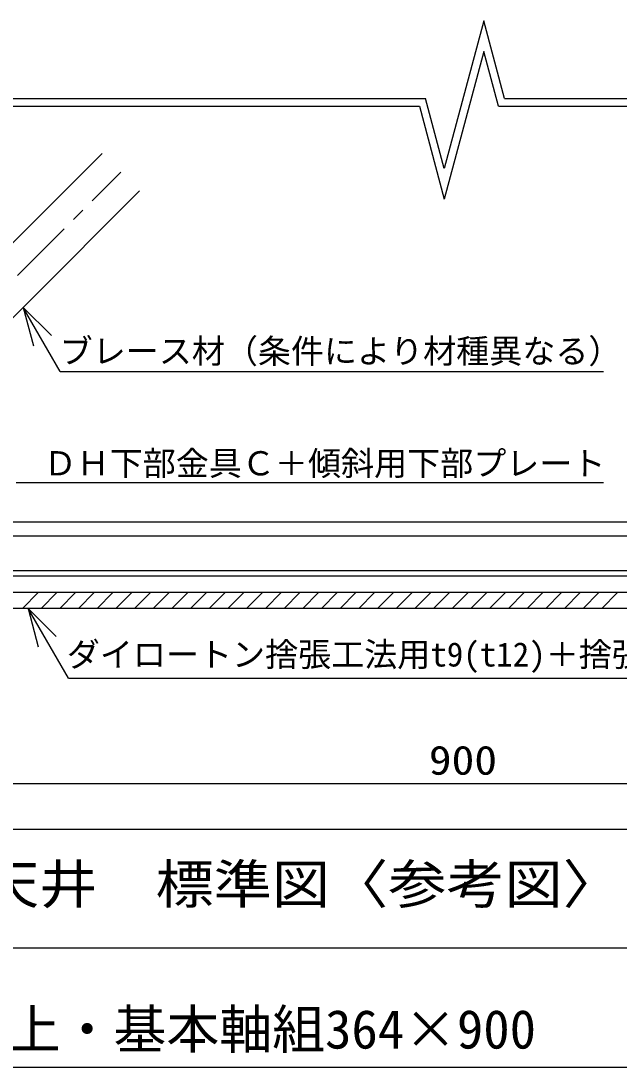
# Model space of a CAD drawing. Units: millimetres on the paper. Extents: x -204 to 206, y -141 to 144.
# Drawn here: x 87 to 132.2, y -140.6 to -61.4 of the extents above; entities that cross this region are included whole.
import ezdxf
from ezdxf.enums import TextEntityAlignment as Align

# ---------------------------------------------------------------- set-up
doc = ezdxf.new("R2010")
doc.units = ezdxf.units.MM
doc.linetypes.add('CHAIN1', pattern=[8, 5, -1, 1, -1])
for name, color, linetype in [('1-0_断面', 134, 'Continuous'), ('1-1_寸法', 134, 'Continuous'), ('1-2_文字', 134, 'Continuous'), ('F-0_図枠', 134, 'Continuous')]:
    doc.layers.add(name, color=color, linetype=linetype)
doc.styles.add('ＭＳ ゴシック', font='')
doc.styles.get('ＭＳ ゴシック').set_extended_font_data('MS Gothic')

msp = doc.modelspace()

# ---------------------------------------------------------------- linework, layer by layer
at = {"layer": '1-0_断面'}
for p, q in [((76.319, -88.247), (93.13, -71.437)), ((75.977, -99.316), (133.648, -99.316)), ((13.087, -100.376), (133.648, -100.376)), ((133.648, -103.016), (13.087, -103.016)), ((133.648, -103.416), (13.087, -103.416)), ((90.255, -103.421), (90.259, -103.416)), ((105.811, -103.421), (105.816, -103.416)), ((121.368, -103.421), (121.372, -103.416)), ((176.244, -104.666), (-27.585, -104.666)), ((87.091, -105.866), (88.291, -104.666)), ((88.506, -105.866), (89.706, -104.666)), ((89.92, -105.866), (91.12, -104.666)), ((91.334, -105.866), (92.534, -104.666)), ((92.748, -105.866), (93.948, -104.666)), ((94.163, -105.866), (95.363, -104.666)), ((95.577, -105.866), (96.777, -104.666)), ((96.991, -105.866), (98.191, -104.666)), ((98.405, -105.866), (99.605, -104.666)), ((99.819, -105.866), (101.019, -104.666)), ((101.234, -105.866), (102.434, -104.666)), ((102.648, -105.866), (103.848, -104.666)), ((104.062, -105.866), (105.262, -104.666)), ((105.476, -105.866), (106.676, -104.666)), ((106.89, -105.866), (108.09, -104.666)), ((108.305, -105.866), (109.505, -104.666)), ((109.719, -105.866), (110.919, -104.666)), ((111.133, -105.866), (112.333, -104.666)), ((112.547, -105.866), (113.747, -104.666)), ((113.962, -105.866), (115.162, -104.666)), ((115.376, -105.866), (116.576, -104.666)), ((116.79, -105.866), (117.99, -104.666)), ((118.204, -105.866), (119.404, -104.666)), ((119.618, -105.866), (120.818, -104.666)), ((121.033, -105.866), (122.233, -104.666)), ((122.447, -105.866), (123.647, -104.666)), ((123.861, -105.866), (125.061, -104.666)), ((125.275, -105.866), (126.475, -104.666)), ((126.689, -105.866), (127.889, -104.666)), ((128.104, -105.866), (129.304, -104.666)), ((129.518, -105.866), (130.718, -104.666)), ((130.932, -105.866), (132.132, -104.666)), ((176.244, -105.866), (-27.585, -105.866))]:
    msp.add_line(p, q, dxfattribs=at)
at = {"layer": '1-0_断面', "color": 2, "linetype": 'CHAIN1'}
msp.add_line((81.066, -86.329), (94.544, -72.851), dxfattribs=at)
at = {"layer": '1-0_断面'}
msp.add_lwpolyline([(76.319, -88.247), (79.148, -91.076), (95.958, -74.265)], dxfattribs=at)
at = {"layer": '1-1_寸法'}
for p, q in [((121.997, -61.403), (119.007, -72.562)), ((123.567, -67.262), (121.997, -61.403)), ((121.997, -63.721), (119.007, -74.88)), ((123.107, -67.862), (121.997, -63.721)), ((32.567, -67.262), (117.587, -67.262)), ((119.007, -72.562), (117.587, -67.262)), ((123.567, -67.262), (133.648, -67.262)), ((32.107, -67.862), (117.127, -67.862)), ((117.127, -67.862), (119.007, -74.88)), ((123.107, -67.862), (133.648, -67.862)), ((74.847, -119.108), (164.847, -119.108))]:
    msp.add_line(p, q, dxfattribs=at)
at = {"layer": '1-2_文字'}
for p, q in [((87.164, -83.099), (89.285, -85.221)), ((89.955, -87.934), (131.065, -87.934)), ((131.065, -96.349), (86.629, -96.349)), ((87.522, -105.866), (89.643, -107.988)), ((90.575, -111.155), (87.522, -105.866)), ((87.522, -105.866), (88.298, -108.764)), ((90.575, -111.155), (163.125, -111.155))]:
    msp.add_line(p, q, dxfattribs=at)
msp.add_lwpolyline([(89.955, -87.934), (87.164, -83.099), (87.94, -85.997)], dxfattribs=at)
at = {"layer": 'F-0_図枠'}
for p, q in [((-203.705, -122.575), (206.295, -122.575)), ((140.295, -131.575), (-15.705, -131.575)), ((-203.705, -140.575), (206.295, -140.575))]:
    msp.add_line(p, q, dxfattribs=at)

# ---------------------------------------------------------------- texts
at = {"layer": '1-1_寸法', "style": 'ＭＳ ゴシック', "width": 1.15}
msp.add_text('900', height=2.199, dxfattribs=at).set_placement((117.847, -119.108), align=Align.BOTTOM_LEFT)
at = {"layer": '1-2_文字', "style": 'ＭＳ ゴシック'}
for s, p in [('ブレース材（条件により材種異なる）', (89.914, -87.857)), ('ＤＨ下部金具Ｃ＋傾斜用下部プレート', (88.702, -96.349)), ('ダイロートン捨張工法用t9(t12)＋捨張用石膏ボードt9.5(t12.5)', (90.455, -110.811))]:
    msp.add_text(s, height=1.833, dxfattribs=at).set_placement(p, align=Align.BOTTOM_LEFT)
at = {"layer": 'F-0_図枠', "style": 'ＭＳ ゴシック', "width": 1.1}
msp.add_text('ダイケンハイブリッド天井\u3000標準図〈参考図〉', height=2.933, dxfattribs=at).set_placement((39.962, -129.075), align=Align.BOTTOM_LEFT)
at = {"layer": 'F-0_図枠', "style": 'ＭＳ ゴシック'}
msp.add_text('【傾斜天井～吊元傾斜】捨張仕上・基本軸組364×900', height=2.933, dxfattribs=at).set_placement((29.982, -140.055), align=Align.BOTTOM_LEFT)

doc.saveas('drawing.dxf')
